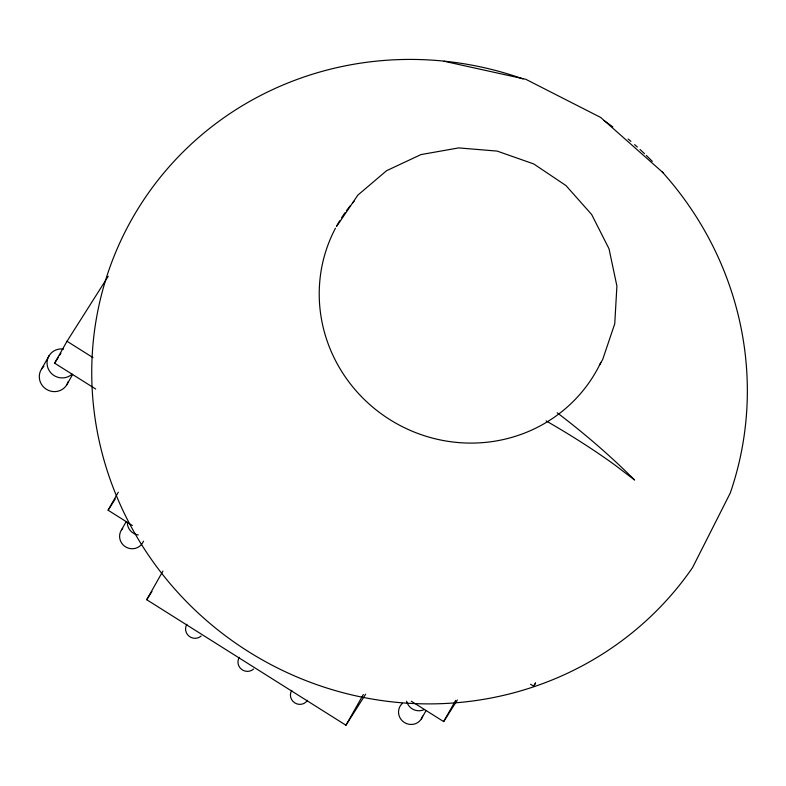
<?xml version="1.0" encoding="UTF-8"?>
<svg xmlns="http://www.w3.org/2000/svg" width="786" height="786" viewBox="0 0 786 786"><rect width="100%" height="100%" fill="white"/><g stroke="black" fill="none" stroke-linecap="round" stroke-linejoin="round"><path stroke-width="1.18" d="M41.471 369.194L49.213 355.508M95.705 389.041L54.627 363.171L67.016 341.271L108.252 276.269M66.633 385.052L72.597 374.519M132.382 525.51L108.104 510.212L118.293 492.193M121.398 530.069L126.163 521.649M143.563 541.181L142.364 543.283A12.399 11.986 29.5 0 1 124.571 546.182A12.399 11.986 29.5 0 1 122.675 528.408M365.647 694.185L345.948 725.232L146.717 599.718L162.908 571.098M345.948 725.232L363.348 694.49M599.757 364.635L602.715 359.408L614.75 323.783L616.902 286.055L609.022 248.779L591.652 214.509L565.969 185.565L533.733 163.94L497.135 151.089L458.68 147.906L420.972 154.587L386.584 170.69L357.866 195.115L336.772 226.201M421.306 718.994L426.071 710.573M411.314 701.22L443.658 721.597L455.654 700.395M530.57 684.242L533.655 686.178L535.453 683.005M54.627 363.171L58.429 357.178M59.697 355.184L60.964 353.179M108.104 510.212L115.257 498.943M146.717 599.718L151.963 591.445M443.658 721.597L457.364 700.012M533.655 686.178L535.62 683.073M72.037 374.136L71.958 374.234A14.875 14.384 29.5 0 1 48.025 368.241A14.875 14.384 29.5 0 1 62.182 348.945L63.489 349.19M444.051 61.249L525.854 79.317L600.71 117.468L663.531 173.087M67.016 341.271L92.974 357.62M557.166 412.748C584.381 433.479 610.427 455.792 634.597 480.01L614.446 464.673A250.429 63.489 26.8 0 0 546.083 420.883M201.118 636.012A9.294 8.99 29.5 0 1 186.911 624.31M138.238 534.952A12.399 11.986 29.5 0 1 127.332 522.326M523.004 78.914A330.395 319.578 29.5 0 0 118.853 244.957A330.395 319.578 29.5 0 0 262.937 660.24A330.395 319.578 29.5 0 0 692.554 567.59L730.214 493.146A330.395 319.578 29.5 0 0 662.264 171.977M603.962 120.533A330.395 319.578 29.5 0 1 612.805 126.91M628.112 139.014A330.395 319.578 29.5 0 1 630.912 141.382M634.607 144.595A330.395 319.578 29.5 0 1 637.348 147.041M640.059 149.507A330.395 319.578 29.5 0 1 644.51 153.692M646.269 155.382A330.395 319.578 29.5 0 1 652.321 161.385M424.43 709.483A12.399 11.986 29.5 0 1 406.608 701.191M307.503 700.277A9.294 8.99 29.5 0 1 294.819 702.91A9.294 8.99 29.5 0 1 291.773 690.363M253.554 669.043A9.294 8.99 29.5 0 1 239.337 657.332M68.205 381.632A14.875 14.384 29.5 0 1 46.345 389.267A14.875 14.384 29.5 0 1 43.888 366.315M422.613 716.144A12.399 11.986 29.5 0 1 404.397 722.511A12.399 11.986 29.5 0 1 402.353 703.391M600.809 362.474A148.731 143.867 29.5 0 1 402.245 426.621A148.731 143.867 29.5 0 1 335.465 228.215M336.614 226.083A148.731 143.867 29.5 0 1 339.67 220.827M341.615 217.722A148.731 143.867 29.5 0 1 345.054 212.672M346.479 210.687A148.731 143.867 29.5 0 1 350.202 205.873M352.531 203.073A148.731 143.867 29.5 0 1 354.113 201.245"/></g></svg>
